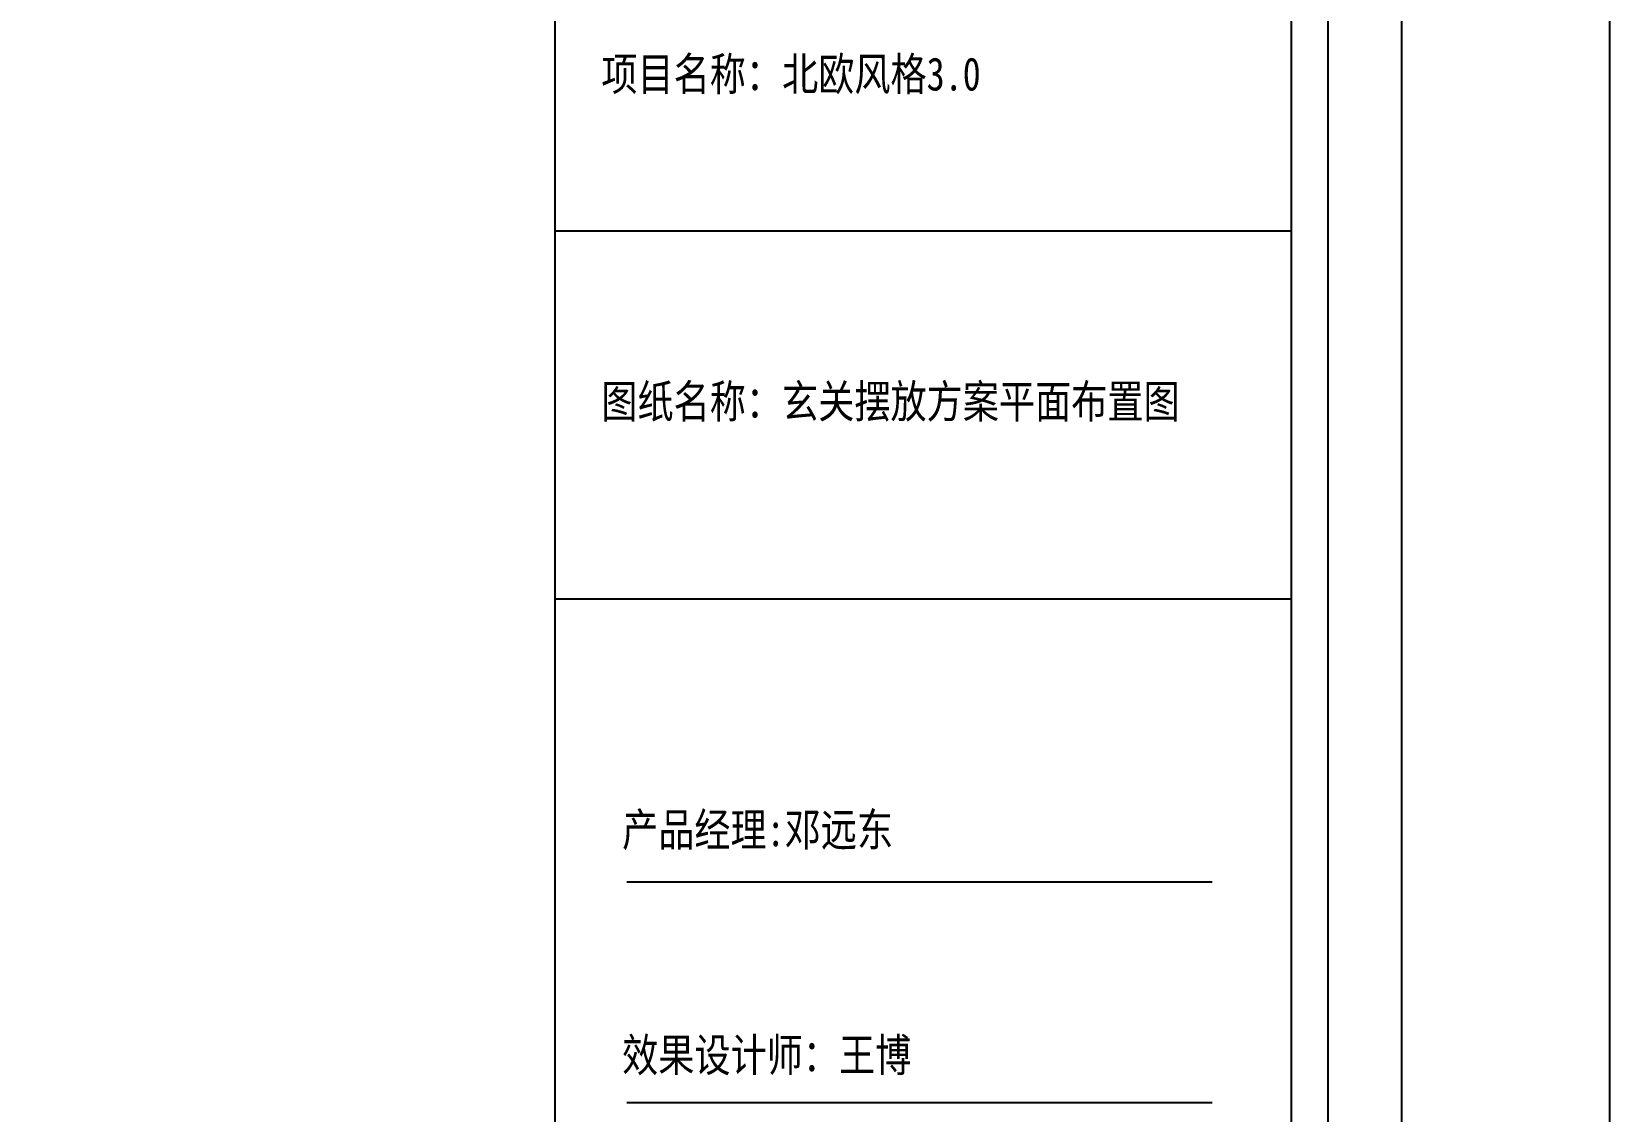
# Model space of a CAD drawing. Extents: x 96704 to 336282, y 34580 to 122302.
# Drawn here: x 130062 to 134730, y 45364 to 48560 of the extents above; entities that cross this region are included whole.
import ezdxf

# ---------------------------------------------------------------- set-up
doc = ezdxf.new("R2010")
doc.units = 0
doc.header["$LTSCALE"] = 1000
doc.header["$MEASUREMENT"] = 0
doc.styles.add('WJ', font='', dxfattribs={"width": 0.8, "height": 135})
doc.styles.get('WJ').set_extended_font_data('FangSong_GB2312')

msp = doc.modelspace()

# ---------------------------------------------------------------- linework, layer by layer
at = {"color": 251}
msp.add_line((133898.1, 40827.7), (133898.1, 51640.2), dxfattribs=at)
for p, q in [((131611.3, 40936.6), (131611.3, 51531.3)), ((133789.2, 40936.6), (133789.2, 51531.3)), ((131611.3, 47970.5), (133789.2, 47970.5)), ((131611.3, 46881.5), (133789.2, 46881.5)), ((131823.5, 46043.5), (133554.4, 46043.5)), ((131823.5, 45390.1), (133554.4, 45390.1))]:
    msp.add_line(p, q)
for points in [[(116645.6, 54662.2), (134730.3, 54662.2), (134730.3, 34580.2), (116645.6, 34580.2)], [(118207.9, 40609.9), (134115.8, 40609.9), (134115.8, 51858), (118207.9, 51858)]]:
    msp.add_lwpolyline(points, close=True)

# ---------------------------------------------------------------- texts
at = {"char_height": 98.005, "attachment_point": 1, "style": 'WJ'}
for s, insert, width in [('项目名称：北欧风格3.0', (131747.6, 48483.6), 1192.258), ('{\\fSimSun|b0|i0|c134|p2;图纸名称：玄关摆放方案平面布置图}', (131747.6, 47514.5), 1902.683), ('{\\fSimSun|b0|i0|c134|p2;产品经理:邓远东}', (131809, 46247.1), 1192.258), ('{\\fSimSun|b0|i0|c134|p2;效果设计师：王博}', (131809, 45580.2), 1224.865)]:
    msp.add_mtext(s, dxfattribs=dict(at, insert=insert, width=width))

doc.saveas('drawing.dxf')
